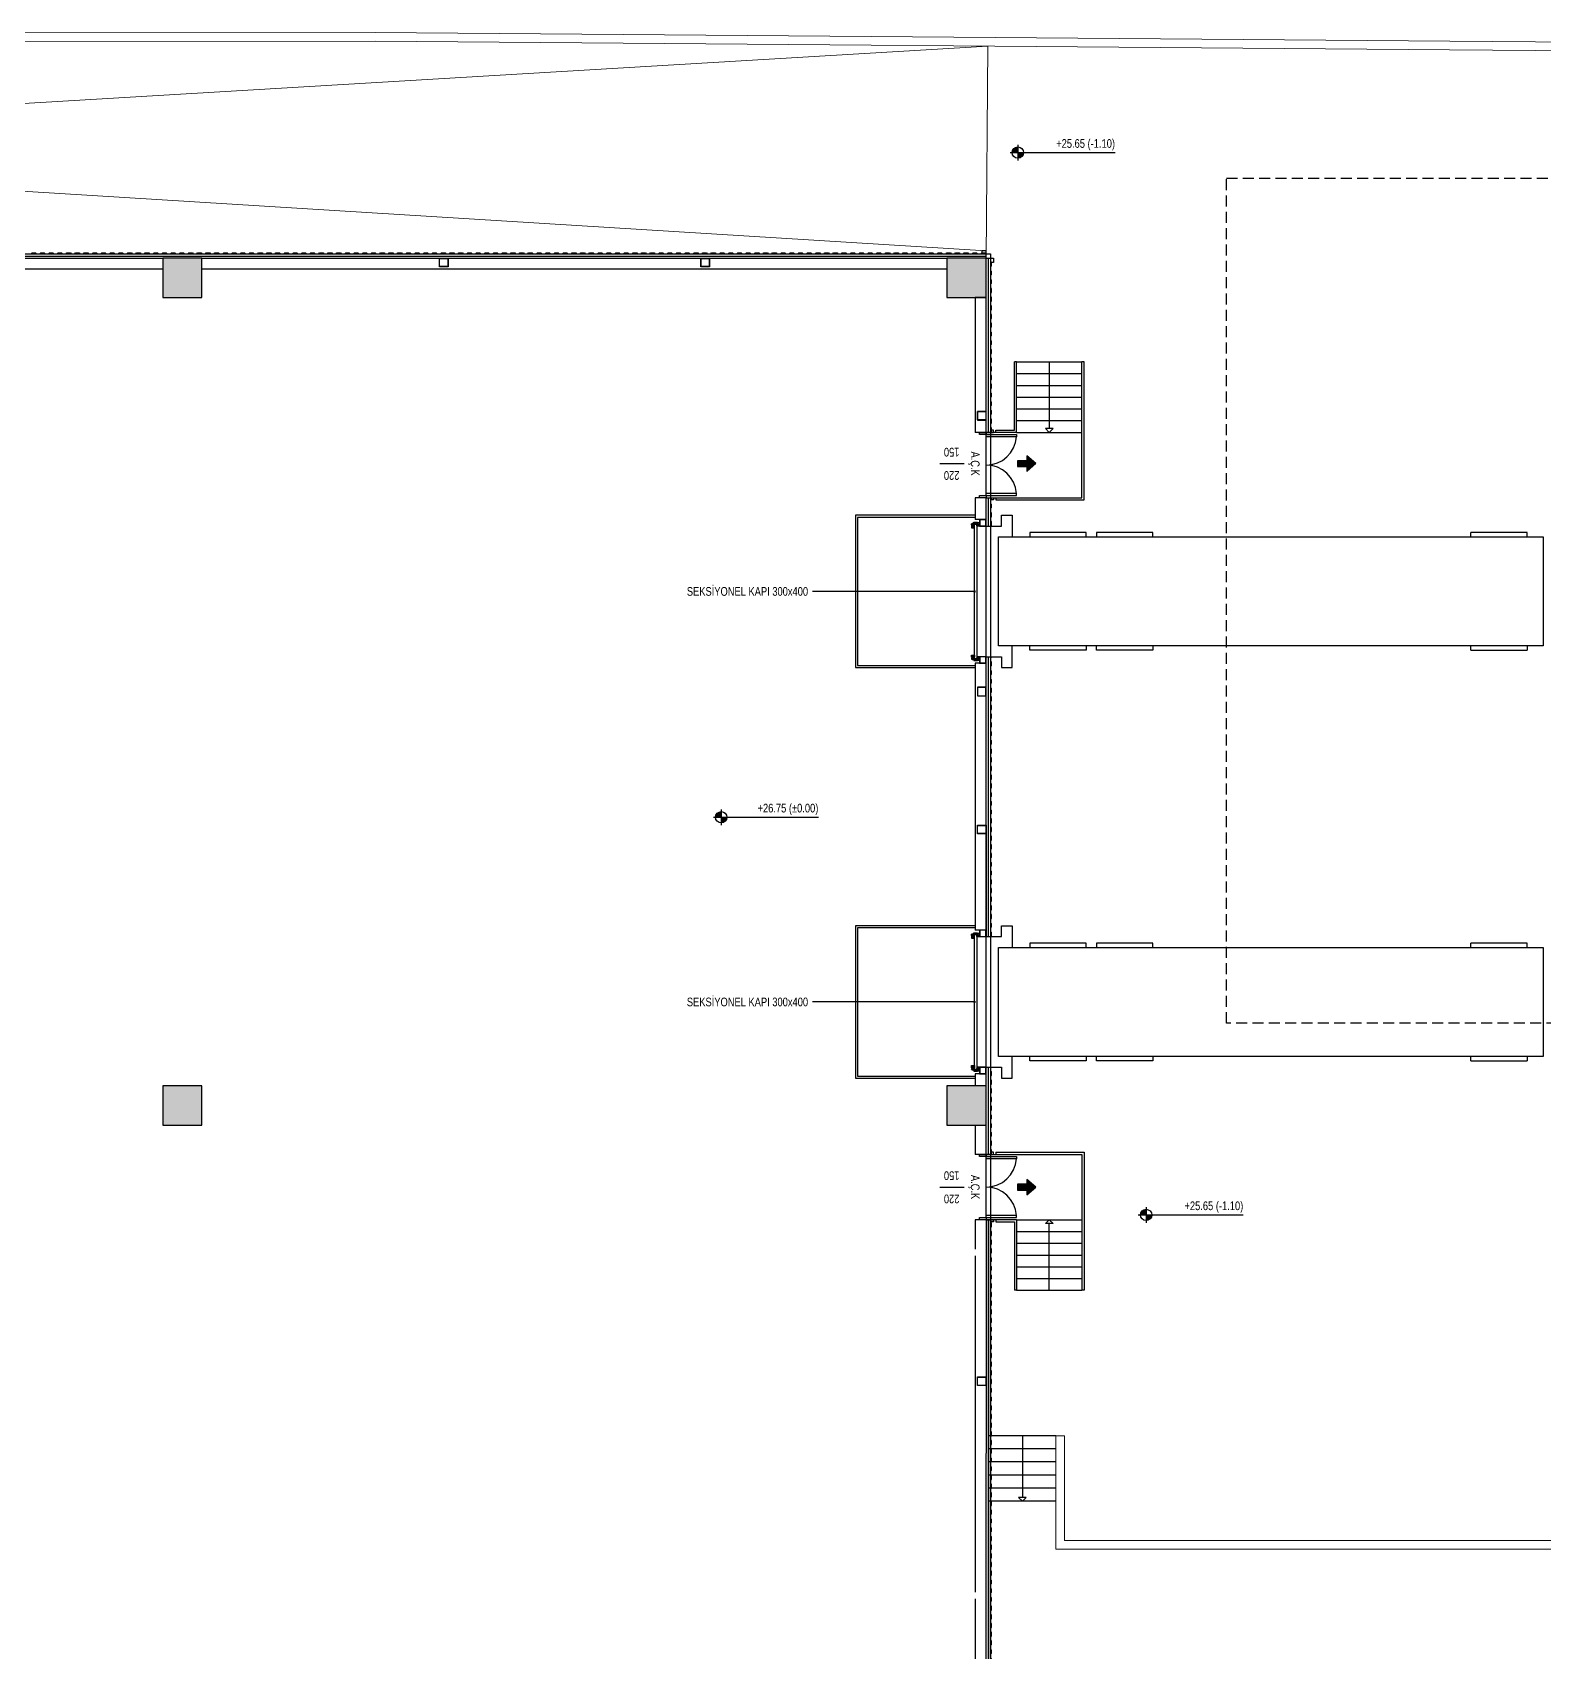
# Model space of a CAD drawing. Header units: centimetres. Extents: x 28733 to 98303, y -2883 to 8555.
# Drawn here: x 68535 to 72004, y 4110 to 7827 of the extents above; entities that cross this region are included whole.
import ezdxf
from ezdxf import colors
from ezdxf.entities.mleader import LeaderData, LeaderLine
from ezdxf.enums import TextEntityAlignment as Align
from ezdxf.math import Vec2, Vec3

# ---------------------------------------------------------------- set-up
doc = ezdxf.new("R2010")
doc.units = ezdxf.units.CM
doc.header["$LTSCALE"] = 100
doc.linetypes.add('HIDDEN2', pattern=[0.1875, 0.125, -0.0625])
for name, color, linetype in [('A-ANNO-DIMS', 187, 'Continuous'), ('A-ANNO-NOTE', 1, 'Continuous'), ('A-ANNO-TEXT', 50, 'Continuous'), ('A-AREA', 102, 'Continuous'), ('A-DOOR', 193, 'Continuous'), ('A-ELEV-01', 255, 'Continuous'), ('A-ELEV-03', 251, 'Continuous'), ('A-FLOR-STRS', 95, 'Continuous'), ('A-VHCL', 8, 'Continuous'), ('A-WALL', 134, 'Continuous'), ('A-WALL-INSL', 249, 'Continuous'), ('A-WALL-SNWPNL', 200, 'Continuous'), ('A-WALL-STEL', 202, 'Continuous'), ('L-SITE-CURB', 33, 'Continuous'), ('S-CONC', 5, 'Continuous'), ('S-HTCH', 8, 'Continuous'), ('S-STEL', 3, 'Continuous')]:
    doc.layers.add(name, color=color, linetype=linetype)
doc.styles.add('Fields_100', font='act_simplex.shx', dxfattribs={"width": 0.8, "height": 20})
doc.linetypes.add('BATTING', pattern='A,0.00254,-2.54,[134,ltypeshp.shx,S=2.54,R=0,X=-2.54,Y=0],-5.08,[134,ltypeshp.shx,S=2.54,R=180,X=2.54,Y=0],-2.54', length=10.16254)

# ---------------------------------------------------------------- blocks, each defined once
blk = doc.blocks.new('SEKSİYONEL KAPI')
at = {"layer": 'A-DOOR'}
for p, q in [((-15.7, 2.7), (-15.7, 0.2)), ((-15.1, 2.7), (-15.1, 0.2)), ((-3.6, 2.7), (-4.4, 2.7)), ((-3.6, 0.9), (-4.4, 0.9)), ((-15.7, -302.7), (-15.7, -300.2)), ((-15.1, -302.7), (-15.1, -300.2)), ((-8.7, -304.7), (-8.7, -304.7)), ((-3.6, -300.9), (-4.4, -300.9)), ((-3.6, -302.7), (-4.4, -302.7))]:
    blk.add_line(p, q, dxfattribs=at)
for points in [[(-5, 5.5), (-5.5, 5.5), (-5.5, 8.2), (-12.3, 8.2), (-12.3, 2), (-12.8, 2), (-12.8, 5.6), (-16.9, 5.6, 0.82272), (-16.9, 2.5), (-16.7, 2.5), (-16.7, 2), (-16.9, 2, -0.863572), (-16.9, 6.1), (-12.8, 6.1), (-12.8, 8.7), (-5, 8.7), (-5, 5.5)], [(-11.4, 5.3), (-11.4, 5.7, -0.414214), (-9.4, 7.7), (-9, 7.7, -0.414214), (-7, 5.7), (-7, 3.5)], [(-15.7, -1.1), (-15.7, -1.6, 1), (-15.1, -1.6), (-15.1, -1.1)], [(-5, -305.5), (-5.5, -305.5), (-5.5, -308.2), (-12.3, -308.2), (-12.3, -302), (-12.8, -302), (-12.8, -305.6), (-16.9, -305.6, -0.82272), (-16.9, -302.5), (-16.7, -302.5), (-16.7, -302), (-16.9, -302, 0.863572), (-16.9, -306.1), (-12.8, -306.1), (-12.8, -308.7), (-5, -308.7), (-5, -305.5)], [(-15.7, -298.9), (-15.7, -298.4, -1), (-15.1, -298.4), (-15.1, -298.9)], [(-11.4, -305.3), (-11.4, -305.7, 0.414214), (-9.4, -307.7), (-9, -307.7, 0.414214), (-7, -305.7), (-7, -303.5)]]:
    blk.add_lwpolyline(points, format="xyb", dxfattribs=at)
for points in [[(-15.7, 1.2), (-18.4, 1.2), (-18.4, -3.8), (-11.7, -3.8), (-11.7, 1.2), (-15.1, 1.2)], [(-16.5, 0.2), (-17.4, 0.2), (-17.4, -2.8), (-13.4, -2.8), (-13.4, 0.2), (-14.4, 0.2)], [(-11.6, -304.7), (-11.6, 4.7), (-8.7, 4.7), (-8.7, 4.7), (-6.6, 2.6), (-6.6, -302.6), (-8.7, -304.7), (-11.6, -304.7)], [(-5, 0.5), (-6.5, 0.5), (-6.5, 3.3), (-5, 3.3)], [(-4.5, 2.7), (-4.4, 2.7), (-4.4, 3), (-3.6, 3), (-3.6, 0.7), (-4.4, 0.7), (-4.4, 1), (-4.5, 1)], [(-15.7, -301.2), (-18.4, -301.2), (-18.4, -296.2), (-11.7, -296.2), (-11.7, -301.2), (-15.1, -301.2)], [(-16.5, -300.2), (-17.4, -300.2), (-17.4, -297.2), (-13.4, -297.2), (-13.4, -300.2), (-14.4, -300.2)], [(-5, -300.5), (-6.5, -300.5), (-6.5, -303.3), (-5, -303.3)], [(-4.5, -302.7), (-4.4, -302.7), (-4.4, -303), (-3.6, -303), (-3.6, -300.7), (-4.4, -300.7), (-4.4, -301), (-4.5, -301)]]:
    blk.add_lwpolyline(points, dxfattribs=at)
for points in [[(-13.9, 3.1), (-16.9, 3.1, -1), (-16.9, 5.1), (-13.9, 5.1, -1)], [(-13.9, -303.1), (-16.9, -303.1, 1), (-16.9, -305.1), (-13.9, -305.1, 1)]]:
    blk.add_lwpolyline(points, format="xyb", close=True, dxfattribs=at)
for points in [[(-16.5, -1.1), (-14.4, -1.1), (-14.4, 0.2), (-16.5, 0.2)], [(-4.5, 3.5), (-4.5, 2.7), (-5, 2.7), (-5, 4), (-2.5, 4), (-2.5, 0.5), (-0.5, 0.5), (-0.5, 7.5), (-4.5, 7.5), (-4.5, 5.5), (-5, 5.5), (-5, 8), (0, 8), (0, 0), (-5, 0), (-5, 1), (-4.5, 1), (-4.5, 0.5), (-3, 0.5), (-3, 3.5)], [(-16.5, -298.9), (-14.4, -298.9), (-14.4, -300.2), (-16.5, -300.2)], [(-4.5, -303.5), (-4.5, -302.7), (-5, -302.7), (-5, -304), (-2.5, -304), (-2.5, -300.5), (-0.5, -300.5), (-0.5, -307.5), (-4.5, -307.5), (-4.5, -305.5), (-5, -305.5), (-5, -308), (0, -308), (0, -300), (-5, -300), (-5, -301), (-4.5, -301), (-4.5, -300.5), (-3, -300.5), (-3, -303.5)]]:
    blk.add_lwpolyline(points, close=True, dxfattribs=at)
for centre in [(-9.2, 5.8), (-9.2, -305.8)]:
    blk.add_circle(centre, 0.25, dxfattribs=at)
for centre, start, end in [((-15.4, 4.3), 38.272, 141.728), ((-15.4, 3.8), 218.272, 321.728), ((-15.4, -303.8), 38.272, 141.728), ((-15.4, -304.3), 218.272, 321.728)]:
    blk.add_arc(centre, 1.19, start, end, dxfattribs=at)
blk = doc.blocks.new('KAPI 150')
at = {"layer": 'A-DOOR'}
blk.add_line((145, 15), (5, 15), dxfattribs=at)
for points in [[(5, 15), (5, 85), (10, 85), (10, 15)], [(145, 15), (145, 85), (140, 85), (140, 15)]]:
    blk.add_lwpolyline(points, dxfattribs=at)
for points in [[(5, 0), (0, 0), (0, 15), (5, 15)], [(150, 0), (145, 0), (145, 15), (150, 15)]]:
    blk.add_lwpolyline(points, close=True, dxfattribs=at)
for centre, start, end in [((5, 15), 0, 85.904), ((145, 15), 94.096, 180)]:
    blk.add_arc(centre, 70, start, end, dxfattribs=at)
blk = doc.blocks.new('AÇK_01')
at = {"color": 0}
blk.add_lwpolyline([(28, 0), (-28, 0)], dxfattribs=at)
at = {"color": 0, "style": 'Fields_100', "width": 0.8}
blk.add_attdef('A.Ç.K.01', text='', height=20, rotation=90, dxfattribs=at).set_placement((-53, 0), align=Align.MIDDLE_CENTER)
for tag, p in [('W', (1, 17.2)), ('H', (1, -36.3))]:
    blk.add_attdef(tag, text='', height=20, dxfattribs=at).set_placement(p, align=Align.CENTER)
blk = doc.blocks.new('*U33')
at = {"layer": 'A-WALL-SNWPNL'}
blk.add_lwpolyline([(50, 1), (42, 1), (40, -1), (32, -1), (30, 1), (22, 1), (20, -1), (12, -1), (10, 1), (2, 1), (0, -1), (-8, -1), (-10, 1), (-18, 1), (-20, -1), (-28, -1), (-30, 1), (-38, 1), (-40, -1), (-48, -1), (-50, 1)], dxfattribs=at)
blk = doc.blocks.new('*U34')
at = {"layer": 'A-WALL-STEL', "color": 0, "linetype": 'ByBlock', "lineweight": -2, "transparency": 16777216}
for p in [(0, 0), (100, 0), (200, 0), (300, 0), (400, 0), (500, 0), (600, 0), (700, 0), (800, 0), (900, 0), (1000, 0), (1100, 0), (1200, 0), (1300, 0), (1400, 0), (1500, 0), (1600, 0)]:
    blk.add_blockref('*U33', p, dxfattribs=at)
blk = doc.blocks.new('*U35')
at = {"layer": 'A-WALL-SNWPNL'}
blk.add_lwpolyline([(50, 1), (42, 1), (40, -1), (32, -1), (30, 1), (22, 1), (20, -1), (12, -1), (10, 1), (2, 1), (0, -1), (-8, -1), (-10, 1), (-18, 1), (-20, -1), (-28, -1), (-30, 1), (-38, 1), (-40, -1), (-48, -1), (-50, 1)], dxfattribs=at)
blk = doc.blocks.new('*U36')
at = {"layer": 'A-WALL-STEL', "color": 0, "linetype": 'ByBlock', "lineweight": -2, "transparency": 16777216}
for p in [(0, 0), (100, 0)]:
    blk.add_blockref('*U35', p, dxfattribs=at)
blk = doc.blocks.new('*U37')
at = {"layer": 'A-WALL-SNWPNL'}
blk.add_lwpolyline([(50, 1), (42, 1), (40, -1), (32, -1), (30, 1), (22, 1), (20, -1), (12, -1), (10, 1), (2, 1), (0, -1), (-8, -1), (-10, 1), (-18, 1), (-20, -1), (-28, -1), (-30, 1), (-38, 1), (-40, -1), (-48, -1), (-50, 1)], dxfattribs=at)
blk = doc.blocks.new('*U38')
at = {"layer": 'A-WALL-STEL', "color": 0, "linetype": 'ByBlock', "lineweight": -2, "transparency": 16777216}
for p in [(0, 0), (100, 0), (200, 0), (300, 0), (400, 0), (500, 0)]:
    blk.add_blockref('*U37', p, dxfattribs=at)
blk = doc.blocks.new('*U39')
at = {"layer": 'A-WALL-SNWPNL'}
blk.add_lwpolyline([(50, 1), (42, 1), (40, -1), (32, -1), (30, 1), (22, 1), (20, -1), (12, -1), (10, 1), (2, 1), (0, -1), (-8, -1), (-10, 1), (-18, 1), (-20, -1), (-28, -1), (-30, 1), (-38, 1), (-40, -1), (-48, -1), (-50, 1)], dxfattribs=at)
blk = doc.blocks.new('*U40')
at = {"layer": 'A-WALL-STEL', "color": 0, "linetype": 'ByBlock', "lineweight": -2, "transparency": 16777216}
for p in [(0, 0), (100, 0), (200, 0), (300, 0)]:
    blk.add_blockref('*U39', p, dxfattribs=at)
blk = doc.blocks.new('_Dot')
at = {"color": 0, "linetype": 'ByBlock', "lineweight": -2}
blk.add_line((-0.5, 0), (-1, 0), dxfattribs=at)
at = {"color": 0, "linetype": 'ByBlock', "const_width": 0.5}
blk.add_lwpolyline([(-0.25, 0, 1), (0.25, 0, 1)], format="xyb", close=True, dxfattribs=at)

msp = doc.modelspace()

# ---------------------------------------------------------------- hatches: boundary and pattern name
at = {"layer": 'A-ANNO-DIMS'}
h = msp.add_hatch(color=256, dxfattribs=at)
h.paths.add_polyline_path([(70797.42, 7563.9, 0.4142136), (70784.42, 7550.9), (70797.42, 7550.9)])
h.paths.add_polyline_path([(70810.42, 7550.9), (70797.42, 7550.9), (70797.42, 7537.9, 0.4142136)])
h = msp.add_hatch(color=256, dxfattribs=at)
h.paths.add_polyline_path([(70116.48, 6038.15, 0.4142136), (70103.48, 6025.15), (70116.48, 6025.15)])
h.paths.add_polyline_path([(70129.48, 6025.15), (70116.48, 6025.15), (70116.48, 6012.15, 0.4142136)])
h = msp.add_hatch(color=256, dxfattribs=at)
h.paths.add_polyline_path([(71091.85, 5125.18, 0.4142136), (71078.85, 5112.18), (71091.85, 5112.18)])
h.paths.add_polyline_path([(71104.85, 5112.18), (71091.85, 5112.18), (71091.85, 5099.18, 0.4142136)])
at = {"layer": 'A-ANNO-TEXT'}
h = msp.add_hatch(color=256, dxfattribs=at)
h.dxf.hatch_style = 1
h.paths.add_polyline_path([(70839.04, 6836.93), (70817.89, 6854.63), (70817.89, 6843.66), (70796.73, 6843.66), (70796.73, 6830.19), (70817.89, 6830.19), (70817.89, 6819.22)])
h = msp.add_hatch(color=256, dxfattribs=at)
h.dxf.hatch_style = 1
h.paths.add_polyline_path([(70839.04, 5176.09), (70817.89, 5193.8), (70817.89, 5182.83), (70796.73, 5182.83), (70796.73, 5169.36), (70817.89, 5169.36), (70817.89, 5158.39)])
at = {"layer": 'S-HTCH'}
h = msp.add_hatch(dxfattribs=at)
h.set_pattern_fill('ANSI33', color=256)
h.set_pattern_definition([(45, (47244.2896, 5721.5606), (-4.490128, 4.490128), []), (45, (47248.78, 5721.5606), (-4.490128, 4.490128), [3.175, -1.5875])])
h.paths.add_polyline_path([(63434.48, 1518.59), (63524.48, 1518.59), (63524.48, 1608.59), (63434.48, 1608.59)])
h.paths.add_polyline_path([(63434.48, 7218.59), (63524.48, 7218.59), (63524.48, 7308.59), (63434.48, 7308.59)])
h.paths.add_polyline_path([(61634.48, 1518.59), (61724.48, 1518.59), (61724.48, 1608.59), (61634.48, 1608.59)])
h.paths.add_polyline_path([(58034.48, 1518.59), (58124.48, 1518.59), (58124.48, 1608.59), (58034.48, 1608.59)])
h.paths.add_polyline_path([(61634.48, 7218.59), (61724.48, 7218.59), (61724.48, 7308.59), (61634.48, 7308.59)])
h.paths.add_polyline_path([(58034.48, 7218.59), (58124.48, 7218.59), (58124.48, 7308.59), (58034.48, 7308.59)])
h.paths.add_polyline_path([(63434.48, 3418.59), (63524.48, 3418.59), (63524.48, 3508.59), (63434.48, 3508.59)])
h.paths.add_polyline_path([(63434.48, 5318.59), (63524.48, 5318.59), (63524.48, 5408.59), (63434.48, 5408.59)])
h.paths.add_polyline_path([(61634.48, 3418.59), (61724.48, 3418.59), (61724.48, 3508.59), (61634.48, 3508.59)])
h.paths.add_polyline_path([(58034.48, 3418.59), (58124.48, 3418.59), (58124.48, 3508.59), (58034.48, 3508.59)])
h.paths.add_polyline_path([(61634.48, 5318.59), (61724.48, 5318.59), (61724.48, 5408.59), (61634.48, 5408.59)])
h.paths.add_polyline_path([(58034.48, 5318.59), (58124.48, 5318.59), (58124.48, 5408.59), (58034.48, 5408.59)])
h.paths.add_polyline_path([(68834.48, 3418.59), (68924.48, 3418.59), (68924.48, 3508.59), (68834.48, 3508.59)])
h.paths.add_polyline_path([(68834.48, 5318.59), (68924.48, 5318.59), (68924.48, 5408.59), (68834.48, 5408.59)])
h.paths.add_polyline_path([(67034.48, 3418.59), (67124.48, 3418.59), (67124.48, 3508.59), (67034.48, 3508.59)])
h.paths.add_polyline_path([(67034.48, 5318.59), (67124.48, 5318.59), (67124.48, 5408.59), (67034.48, 5408.59)])
h.paths.add_polyline_path([(65234.48, 3418.59), (65324.48, 3418.59), (65324.48, 3508.59), (65234.48, 3508.59)])
h.paths.add_polyline_path([(65234.48, 5318.59), (65324.48, 5318.59), (65324.48, 5408.59), (65234.48, 5408.59)])
h.paths.add_polyline_path([(61534.48, 3418.59), (61624.48, 3418.59), (61624.48, 3508.59), (61534.48, 3508.59)])
h.paths.add_polyline_path([(61534.48, 5318.59), (61624.48, 5318.59), (61624.48, 5408.59), (61534.48, 5408.59)])
h.paths.add_polyline_path([(59834.48, 3418.59), (59924.48, 3418.59), (59924.48, 3508.59), (59834.48, 3508.59)])
h.paths.add_polyline_path([(59834.48, 5318.59), (59924.48, 5318.59), (59924.48, 5408.59), (59834.48, 5408.59)])
h.paths.add_polyline_path([(56234.48, 3418.59), (56324.48, 3418.59), (56324.48, 3508.59), (56234.48, 3508.59)])
h.paths.add_polyline_path([(56234.48, 5318.59), (56324.48, 5318.59), (56324.48, 5408.59), (56234.48, 5408.59)])
h.paths.add_polyline_path([(54434.48, 3418.59), (54524.48, 3418.59), (54524.48, 3508.59), (54434.48, 3508.59)])
h.paths.add_polyline_path([(54434.48, 5318.59), (54524.48, 5318.59), (54524.48, 5408.59), (54434.48, 5408.59)])
h.paths.add_polyline_path([(52634.48, 3418.59), (52724.48, 3418.59), (52724.48, 3508.59), (52634.48, 3508.59)])
h.paths.add_polyline_path([(52634.48, 5318.59), (52724.48, 5318.59), (52724.48, 5408.59), (52634.48, 5408.59)])
h.paths.add_polyline_path([(70634.48, 5318.59), (70724.48, 5318.59), (70724.48, 5408.59), (70634.48, 5408.59)])
h.paths.add_polyline_path([(70634.48, 3418.59), (70724.48, 3418.59), (70724.48, 3508.59), (70634.48, 3508.59)])
h.paths.add_polyline_path([(70634.48, 1518.59), (70724.48, 1518.59), (70724.48, 1608.59), (70634.48, 1608.59)])
h.paths.add_polyline_path([(68834.48, 1518.59), (68924.48, 1518.59), (68924.48, 1608.59), (68834.48, 1608.59)])
h.paths.add_polyline_path([(67034.48, 1518.59), (67124.48, 1518.59), (67124.48, 1608.59), (67034.48, 1608.59)])
h.paths.add_polyline_path([(65234.48, 1518.59), (65324.48, 1518.59), (65324.48, 1608.59), (65234.48, 1608.59)])
h.paths.add_polyline_path([(61534.48, 1518.59), (61624.48, 1518.59), (61624.48, 1608.59), (61534.48, 1608.59)])
h.paths.add_polyline_path([(59834.48, 1518.59), (59924.48, 1518.59), (59924.48, 1608.59), (59834.48, 1608.59)])
h.paths.add_polyline_path([(56234.48, 1518.59), (56324.48, 1518.59), (56324.48, 1608.59), (56234.48, 1608.59)])
h.paths.add_polyline_path([(54434.48, 1518.59), (54524.48, 1518.59), (54524.48, 1608.59), (54434.48, 1608.59)])
h.paths.add_polyline_path([(52634.48, 1518.59), (52724.48, 1518.59), (52724.48, 1608.59), (52634.48, 1608.59)])
h.paths.add_polyline_path([(70634.48, 7218.59), (70724.48, 7218.59), (70724.48, 7308.59), (70634.48, 7308.59)])
h.paths.add_polyline_path([(68834.48, 7218.59), (68924.48, 7218.59), (68924.48, 7308.59), (68834.48, 7308.59)])
h.paths.add_polyline_path([(67034.48, 7218.59), (67124.48, 7218.59), (67124.48, 7308.59), (67034.48, 7308.59)])
h.paths.add_polyline_path([(65234.48, 7218.59), (65324.48, 7218.59), (65324.48, 7308.59), (65234.48, 7308.59)])
h.paths.add_polyline_path([(61534.48, 7218.59), (61624.48, 7218.59), (61624.48, 7308.59), (61534.48, 7308.59)])
h.paths.add_polyline_path([(59834.48, 7218.59), (59924.48, 7218.59), (59924.48, 7308.59), (59834.48, 7308.59)])
h.paths.add_polyline_path([(56234.48, 7218.59), (56324.48, 7218.59), (56324.48, 7308.59), (56234.48, 7308.59)])
h.paths.add_polyline_path([(54434.48, 7218.59), (54524.48, 7218.59), (54524.48, 7308.59), (54434.48, 7308.59)])
h.paths.add_polyline_path([(52634.48, 7218.59), (52724.48, 7218.59), (52724.48, 7308.59), (52634.48, 7308.59)])

# ---------------------------------------------------------------- linework, layer by layer
at = {"layer": 'A-ANNO-DIMS'}
for p, q in [((70779.42, 7550.9), (71020.42, 7550.9)), ((70797.42, 7568.9), (70797.42, 7532.9)), ((70098.48, 6025.15), (70339.48, 6025.15)), ((70116.48, 6043.15), (70116.48, 6007.15)), ((71091.85, 5130.18), (71091.85, 5094.18)), ((71073.85, 5112.18), (71314.85, 5112.18))]:
    msp.add_line(p, q, dxfattribs=at)
for centre in [(70797.42, 7550.9), (70116.48, 6025.15), (71091.85, 5112.18)]:
    msp.add_circle(centre, 13, dxfattribs=at)
at = {"layer": 'A-ANNO-NOTE', "color": 251, "true_color": 0x636466}
for p, q in [((70884.48, 4605.11), (70731.39, 4605.11)), ((70884.48, 4575.11), (70731.39, 4575.11)), ((70884.48, 4545.11), (70731.39, 4545.11)), ((70884.48, 4515.11), (70731.39, 4515.11)), ((70884.48, 4485.11), (70731.39, 4485.11)), ((70884.48, 4455.11), (70731.39, 4455.11))]:
    msp.add_line(p, q, dxfattribs=at)
at = {"layer": 'A-ANNO-TEXT'}
for points in [[(70839.04, 6836.93), (70817.89, 6854.63), (70817.89, 6843.66), (70796.73, 6843.66), (70796.73, 6830.19), (70817.89, 6830.19), (70817.89, 6819.22)], [(70839.04, 5176.09), (70817.89, 5193.8), (70817.89, 5182.83), (70796.73, 5182.83), (70796.73, 5169.36), (70817.89, 5169.36), (70817.89, 5158.39)]]:
    msp.add_lwpolyline(points, close=True, dxfattribs=at)
at = {"layer": 'A-AREA'}
msp.add_lwpolyline([(62586.98, 7318.59), (70734.48, 7318.59), (70734.48, 3418.59), (52611.98, 3418.59), (52611.98, 7318.59), (59834.48, 7318.59), (59834.48, 7053.59), (62586.98, 7053.59)], close=True, dxfattribs=at)
at = {"layer": 'A-DOOR', "elevation": 0}
for points in [[(70734.48, 6693.59), (70759.48, 6693.59), (70759.48, 6718.59), (70784.48, 6718.59), (70784.48, 6668.59)], [(70734.48, 6393.59), (70759.48, 6393.59), (70759.48, 6368.59), (70784.48, 6368.59), (70784.48, 6418.59)]]:
    msp.add_lwpolyline(points, dxfattribs=at)
at = {"layer": 'A-DOOR'}
for points in [[(70734.48, 5751.09), (70759.48, 5751.09), (70759.48, 5776.09), (70784.48, 5776.09), (70784.48, 5726.09)], [(70734.48, 5451.09), (70759.48, 5451.09), (70759.48, 5426.09), (70784.48, 5426.09), (70784.48, 5476.09)]]:
    msp.add_lwpolyline(points, dxfattribs=at)
at = {"layer": 'A-ELEV-01'}
for p, q in [((68834.48, 7283.59), (67124.48, 7283.59)), ((70634.48, 7283.59), (68924.48, 7283.59)), ((70724.48, 7218.59), (70699.48, 7218.59)), ((70699.48, 7218.59), (70699.48, 6908.59)), ((70724.48, 6908.59), (70699.48, 6908.59)), ((70724.48, 6708.59), (70699.48, 6708.59)), ((70699.48, 6378.59), (70699.48, 6156.09)), ((70724.48, 6378.59), (70699.48, 6378.59)), ((70699.48, 6156.09), (70699.48, 5766.09)), ((70724.48, 5766.09), (70699.48, 5766.09)), ((70699.48, 5436.09), (70699.48, 5408.59)), ((70724.48, 5436.09), (70699.48, 5436.09)), ((70699.48, 5318.59), (70699.48, 5251.09)), ((70724.48, 5251.09), (70699.48, 5251.09)), ((70724.48, 5101.09), (70699.48, 5101.09)), ((70699.48, 4231.09), (70699.48, 3508.59))]:
    msp.add_line(p, q, dxfattribs=at)
for points in [[(70724.48, 6758.59), (70699.48, 6758.59), (70699.48, 6708.59)], [(70724.48, 5751.09), (70724.48, 5986.09)], [(70699.48, 5101.09), (70699.48, 5033.59)], [(70699.48, 5018.59), (70699.48, 4246.09)]]:
    msp.add_lwpolyline(points, dxfattribs=at)
at = {"layer": 'A-ELEV-03'}
msp.add_line((70734.48, 3343.59), (70734.48, 5101.09), dxfattribs=at)
for points in [[(66854.48, 7318.59), (70724.48, 7318.59)], [(70734.48, 7308.59), (70734.48, 6908.59)], [(70734.48, 6393.59), (70734.48, 5751.09)], [(70699.48, 5776.09), (70424.48, 5776.09), (70424.48, 5426.09), (70699.48, 5426.09)], [(70699.48, 5771.09), (70429.48, 5771.09), (70429.48, 5431.09), (70699.48, 5431.09)], [(70724.48, 5436.09), (70724.48, 5766.09)], [(70734.48, 5451.09), (70734.48, 5251.09)], [(70807.93, 4605.11), (70807.93, 4463.81)]]:
    msp.add_lwpolyline(points, dxfattribs=at)
at = {"layer": 'A-ELEV-03', "elevation": 0}
for points in [[(70699.48, 6718.59), (70424.48, 6718.59), (70424.48, 6368.59), (70699.48, 6368.59)], [(70699.48, 6713.59), (70429.48, 6713.59), (70429.48, 6373.59), (70699.48, 6373.59)], [(70724.48, 6378.59), (70724.48, 6708.59)]]:
    msp.add_lwpolyline(points, dxfattribs=at)
at = {"layer": 'A-ELEV-03'}
msp.add_lwpolyline([(70807.93, 4455.11), (70816.63, 4463.81), (70807.93, 4463.81), (70799.24, 4463.81)], close=True, dxfattribs=at)
at = {"layer": 'A-FLOR-STRS'}
for p, q in [((70794.48, 7070.59), (70789.48, 7070.59)), ((70869.48, 7070.59), (70869.48, 6917.29)), ((70949.48, 7070.59), (70944.48, 7070.59)), ((70794.48, 6908.59), (70734.48, 6908.59)), ((70746.48, 6908.59), (70746.48, 6913.59)), ((70746.48, 5256.09), (70746.48, 5251.09)), ((70794.48, 5101.09), (70734.48, 5101.09)), ((70869.48, 4939.09), (70869.48, 5092.4)), ((70794.48, 4939.09), (70789.48, 4939.09)), ((70949.48, 4939.09), (70944.48, 4939.09))]:
    msp.add_line(p, q, dxfattribs=at)
for points in [[(70734.48, 6758.59), (70944.48, 6758.59), (70944.48, 7070.59)], [(70746.48, 6913.59), (70789.48, 6913.59), (70789.48, 7070.59)], [(70746.48, 6753.59), (70949.48, 6753.59), (70949.48, 7070.59)], [(70794.48, 6908.59), (70794.48, 7070.59)], [(70794.48, 7070.59), (70944.48, 7070.59)], [(70794.48, 7043.59), (70944.48, 7043.59)], [(70794.48, 7016.59), (70944.48, 7016.59)], [(70794.48, 6989.59), (70944.48, 6989.59)], [(70794.48, 6962.59), (70944.48, 6962.59)], [(70794.48, 6935.59), (70944.48, 6935.59)], [(70794.48, 6908.59), (70944.48, 6908.59)], [(70746.48, 6758.59), (70746.48, 6753.59)], [(70734.48, 5251.09), (70944.48, 5251.09), (70944.48, 4939.09)], [(70746.48, 5256.09), (70949.48, 5256.09), (70949.48, 4939.09)], [(70746.48, 5101.09), (70746.48, 5096.09), (70789.48, 5096.09), (70789.48, 4939.09)], [(70794.48, 5101.09), (70794.48, 4939.09)], [(70794.48, 5101.09), (70944.48, 5101.09)], [(70794.48, 5074.09), (70944.48, 5074.09)], [(70794.48, 5047.09), (70944.48, 5047.09)], [(70794.48, 5020.09), (70944.48, 5020.09)], [(70794.48, 4993.09), (70944.48, 4993.09)], [(70794.48, 4966.09), (70944.48, 4966.09)], [(70794.48, 4939.09), (70944.48, 4939.09)]]:
    msp.add_lwpolyline(points, dxfattribs=at)
for points in [[(70869.48, 6908.59), (70878.17, 6917.29), (70869.48, 6917.29), (70860.78, 6917.29)], [(70869.48, 5101.09), (70878.17, 5092.4), (70869.48, 5092.4), (70860.78, 5092.4)]]:
    msp.add_lwpolyline(points, close=True, dxfattribs=at)
at = {"layer": 'A-VHCL'}
for p, q in [((70824.73, 6678.59), (70824.73, 6668.59)), ((70954.26, 6678.59), (70824.73, 6678.59)), ((70954.26, 6668.59), (70954.26, 6678.59)), ((71107.4, 6678.59), (70977.87, 6678.59)), ((70977.87, 6678.59), (70977.87, 6668.59)), ((71107.4, 6668.59), (71107.4, 6678.59)), ((71966.35, 6678.59), (71836.83, 6678.59)), ((71966.35, 6668.59), (71966.35, 6678.59)), ((70824.73, 6408.59), (70824.73, 6418.59)), ((70954.26, 6408.59), (70824.73, 6408.59)), ((70954.26, 6418.59), (70954.26, 6408.59)), ((70977.87, 6408.59), (70977.87, 6418.59)), ((71107.4, 6408.59), (70977.87, 6408.59)), ((71107.4, 6418.59), (71107.4, 6408.59)), ((70824.73, 5736.09), (70824.73, 5726.09)), ((70954.26, 5736.09), (70824.73, 5736.09)), ((70954.26, 5726.09), (70954.26, 5736.09)), ((71107.4, 5736.09), (70977.87, 5736.09)), ((70977.87, 5736.09), (70977.87, 5726.09)), ((71107.4, 5726.09), (71107.4, 5736.09)), ((71966.35, 5736.09), (71836.83, 5736.09)), ((71966.35, 5726.09), (71966.35, 5736.09)), ((70824.73, 5466.09), (70824.73, 5476.09)), ((70954.26, 5466.09), (70824.73, 5466.09)), ((70954.26, 5476.09), (70954.26, 5466.09)), ((70977.87, 5466.09), (70977.87, 5476.09)), ((71107.4, 5466.09), (70977.87, 5466.09)), ((71107.4, 5476.09), (71107.4, 5466.09))]:
    msp.add_line(p, q, dxfattribs=at)
for points in [[(72002.91, 6418.59), (70752.91, 6418.59), (70752.91, 6668.59), (72002.91, 6668.59)], [(72002.91, 5476.09), (70752.91, 5476.09), (70752.91, 5726.09), (72002.91, 5726.09)]]:
    msp.add_lwpolyline(points, close=True, dxfattribs=at)
at = {"layer": 'A-VHCL', "elevation": 0}
for points in [[(71836.83, 6668.59), (71836.83, 6678.59)], [(71836.83, 6408.59), (71836.83, 6418.59)], [(71836.83, 6408.59), (71966.35, 6408.59)], [(71966.35, 6418.59), (71966.35, 6408.59)]]:
    msp.add_lwpolyline(points, dxfattribs=at)
at = {"layer": 'A-VHCL'}
for points in [[(71836.83, 5726.09), (71836.83, 5736.09)], [(71836.83, 5466.09), (71836.83, 5476.09)], [(71836.83, 5466.09), (71966.35, 5466.09)], [(71966.35, 5476.09), (71966.35, 5466.09)]]:
    msp.add_lwpolyline(points, dxfattribs=at)
at = {"layer": 'A-WALL-INSL', "linetype": 'BATTING', "ltscale": 0.005}
for points in [[(66854.48, 7313.59), (70724.48, 7313.59)], [(70729.48, 7308.59), (70729.48, 6908.59)], [(70729.48, 6758.59), (70729.48, 6693.59)], [(70729.48, 6393.59), (70729.48, 5751.09)], [(70729.48, 5451.09), (70729.48, 5251.09)]]:
    msp.add_lwpolyline(points, dxfattribs=at)
at = {"layer": 'A-WALL-INSL', "linetype": 'BATTING', "ltscale": 0.005, "elevation": 0}
msp.add_lwpolyline([(70729.48, 5101.09), (70729.48, 3343.59)], dxfattribs=at)
at = {"layer": 'A-WALL-SNWPNL'}
for p, q in [((67124.48, 7308.59), (68834.48, 7308.59)), ((68924.48, 7308.59), (70634.48, 7308.59)), ((70724.48, 6908.59), (70724.48, 7218.59)), ((70734.48, 6908.59), (70724.48, 6908.59)), ((70724.48, 6758.59), (70734.48, 6758.59)), ((70724.48, 6693.59), (70734.48, 6693.59)), ((70724.48, 6393.59), (70734.48, 6393.59)), ((70724.48, 5751.09), (70724.48, 6378.59)), ((70724.48, 5751.09), (70734.48, 5751.09)), ((70724.48, 5408.59), (70724.48, 5451.09)), ((70724.48, 5451.09), (70734.48, 5451.09)), ((70724.48, 5251.09), (70724.48, 5318.59))]:
    msp.add_line(p, q, dxfattribs=at)
for points in [[(70724.48, 7308.59), (70724.48, 7325.59), (70714.48, 7325.59), (70714.48, 7321.09)], [(68524.48, 7318.59), (68532.48, 7318.59), (68534.48, 7320.59), (68542.48, 7320.59), (68544.48, 7318.59), (68552.48, 7318.59), (68554.48, 7320.59), (68562.48, 7320.59), (68564.48, 7318.59), (68572.48, 7318.59), (68574.48, 7320.59), (68582.48, 7320.59), (68584.48, 7318.59), (68592.48, 7318.59), (68594.48, 7320.59), (68602.48, 7320.59), (68604.48, 7318.59), (68612.48, 7318.59), (68614.48, 7320.59), (68622.48, 7320.59), (68624.48, 7318.59)], [(68624.48, 7318.59), (68632.48, 7318.59), (68634.48, 7320.59), (68642.48, 7320.59), (68644.48, 7318.59), (68652.48, 7318.59), (68654.48, 7320.59), (68662.48, 7320.59), (68664.48, 7318.59), (68672.48, 7318.59), (68674.48, 7320.59), (68682.48, 7320.59), (68684.48, 7318.59), (68692.48, 7318.59), (68694.48, 7320.59), (68702.48, 7320.59), (68704.48, 7318.59), (68712.48, 7318.59), (68714.48, 7320.59), (68722.48, 7320.59), (68724.48, 7318.59)], [(68724.48, 7318.59), (68732.48, 7318.59), (68734.48, 7320.59), (68742.48, 7320.59), (68744.48, 7318.59), (68752.48, 7318.59), (68754.48, 7320.59), (68762.48, 7320.59), (68764.48, 7318.59), (68772.48, 7318.59), (68774.48, 7320.59), (68782.48, 7320.59), (68784.48, 7318.59), (68792.48, 7318.59), (68794.48, 7320.59), (68802.48, 7320.59), (68804.48, 7318.59), (68812.48, 7318.59), (68814.48, 7320.59), (68822.48, 7320.59), (68824.48, 7318.59)], [(68824.48, 7318.59), (68832.48, 7318.59), (68834.48, 7320.59), (68842.48, 7320.59), (68844.48, 7318.59), (68852.48, 7318.59), (68854.48, 7320.59), (68862.48, 7320.59), (68864.48, 7318.59), (68872.48, 7318.59), (68874.48, 7320.59), (68882.48, 7320.59), (68884.48, 7318.59), (68892.48, 7318.59), (68894.48, 7320.59), (68902.48, 7320.59), (68904.48, 7318.59), (68912.48, 7318.59), (68914.48, 7320.59), (68922.48, 7320.59), (68924.48, 7318.59)], [(68924.48, 7318.59), (68932.48, 7318.59), (68934.48, 7320.59), (68942.48, 7320.59), (68944.48, 7318.59), (68952.48, 7318.59), (68954.48, 7320.59), (68962.48, 7320.59), (68964.48, 7318.59), (68972.48, 7318.59), (68974.48, 7320.59), (68982.48, 7320.59), (68984.48, 7318.59), (68992.48, 7318.59), (68994.48, 7320.59), (69002.48, 7320.59), (69004.48, 7318.59), (69012.48, 7318.59), (69014.48, 7320.59), (69022.48, 7320.59), (69024.48, 7318.59)], [(69024.48, 7318.59), (69032.48, 7318.59), (69034.48, 7320.59), (69042.48, 7320.59), (69044.48, 7318.59), (69052.48, 7318.59), (69054.48, 7320.59), (69062.48, 7320.59), (69064.48, 7318.59), (69072.48, 7318.59), (69074.48, 7320.59), (69082.48, 7320.59), (69084.48, 7318.59), (69092.48, 7318.59), (69094.48, 7320.59), (69102.48, 7320.59), (69104.48, 7318.59), (69112.48, 7318.59), (69114.48, 7320.59), (69122.48, 7320.59), (69124.48, 7318.59)], [(69124.48, 7318.59), (69132.48, 7318.59), (69134.48, 7320.59), (69142.48, 7320.59), (69144.48, 7318.59), (69152.48, 7318.59), (69154.48, 7320.59), (69162.48, 7320.59), (69164.48, 7318.59), (69172.48, 7318.59), (69174.48, 7320.59), (69182.48, 7320.59), (69184.48, 7318.59), (69192.48, 7318.59), (69194.48, 7320.59), (69202.48, 7320.59), (69204.48, 7318.59), (69212.48, 7318.59), (69214.48, 7320.59), (69222.48, 7320.59), (69224.48, 7318.59)], [(69224.48, 7318.59), (69232.48, 7318.59), (69234.48, 7320.59), (69242.48, 7320.59), (69244.48, 7318.59), (69252.48, 7318.59), (69254.48, 7320.59), (69262.48, 7320.59), (69264.48, 7318.59), (69272.48, 7318.59), (69274.48, 7320.59), (69282.48, 7320.59), (69284.48, 7318.59), (69292.48, 7318.59), (69294.48, 7320.59), (69302.48, 7320.59), (69304.48, 7318.59), (69312.48, 7318.59), (69314.48, 7320.59), (69322.48, 7320.59), (69324.48, 7318.59)], [(69324.48, 7318.59), (69332.48, 7318.59), (69334.48, 7320.59), (69342.48, 7320.59), (69344.48, 7318.59), (69352.48, 7318.59), (69354.48, 7320.59), (69362.48, 7320.59), (69364.48, 7318.59), (69372.48, 7318.59), (69374.48, 7320.59), (69382.48, 7320.59), (69384.48, 7318.59), (69392.48, 7318.59), (69394.48, 7320.59), (69402.48, 7320.59), (69404.48, 7318.59), (69412.48, 7318.59), (69414.48, 7320.59), (69422.48, 7320.59), (69424.48, 7318.59)], [(69424.48, 7318.59), (69432.48, 7318.59), (69434.48, 7320.59), (69442.48, 7320.59), (69444.48, 7318.59), (69452.48, 7318.59), (69454.48, 7320.59), (69462.48, 7320.59), (69464.48, 7318.59), (69472.48, 7318.59), (69474.48, 7320.59), (69482.48, 7320.59), (69484.48, 7318.59), (69492.48, 7318.59), (69494.48, 7320.59), (69502.48, 7320.59), (69504.48, 7318.59), (69512.48, 7318.59), (69514.48, 7320.59), (69522.48, 7320.59), (69524.48, 7318.59)], [(69524.48, 7318.59), (69532.48, 7318.59), (69534.48, 7320.59), (69542.48, 7320.59), (69544.48, 7318.59), (69552.48, 7318.59), (69554.48, 7320.59), (69562.48, 7320.59), (69564.48, 7318.59), (69572.48, 7318.59), (69574.48, 7320.59), (69582.48, 7320.59), (69584.48, 7318.59), (69592.48, 7318.59), (69594.48, 7320.59), (69602.48, 7320.59), (69604.48, 7318.59), (69612.48, 7318.59), (69614.48, 7320.59), (69622.48, 7320.59), (69624.48, 7318.59)], [(69624.48, 7318.59), (69632.48, 7318.59), (69634.48, 7320.59), (69642.48, 7320.59), (69644.48, 7318.59), (69652.48, 7318.59), (69654.48, 7320.59), (69662.48, 7320.59), (69664.48, 7318.59), (69672.48, 7318.59), (69674.48, 7320.59), (69682.48, 7320.59), (69684.48, 7318.59), (69692.48, 7318.59), (69694.48, 7320.59), (69702.48, 7320.59), (69704.48, 7318.59), (69712.48, 7318.59), (69714.48, 7320.59), (69722.48, 7320.59), (69724.48, 7318.59)], [(69724.48, 7318.59), (69732.48, 7318.59), (69734.48, 7320.59), (69742.48, 7320.59), (69744.48, 7318.59), (69752.48, 7318.59), (69754.48, 7320.59), (69762.48, 7320.59), (69764.48, 7318.59), (69772.48, 7318.59), (69774.48, 7320.59), (69782.48, 7320.59), (69784.48, 7318.59), (69792.48, 7318.59), (69794.48, 7320.59), (69802.48, 7320.59), (69804.48, 7318.59), (69812.48, 7318.59), (69814.48, 7320.59), (69822.48, 7320.59), (69824.48, 7318.59)], [(69824.48, 7318.59), (69832.48, 7318.59), (69834.48, 7320.59), (69842.48, 7320.59), (69844.48, 7318.59), (69852.48, 7318.59), (69854.48, 7320.59), (69862.48, 7320.59), (69864.48, 7318.59), (69872.48, 7318.59), (69874.48, 7320.59), (69882.48, 7320.59), (69884.48, 7318.59), (69892.48, 7318.59), (69894.48, 7320.59), (69902.48, 7320.59), (69904.48, 7318.59), (69912.48, 7318.59), (69914.48, 7320.59), (69922.48, 7320.59), (69924.48, 7318.59)], [(69924.48, 7318.59), (69932.48, 7318.59), (69934.48, 7320.59), (69942.48, 7320.59), (69944.48, 7318.59), (69952.48, 7318.59), (69954.48, 7320.59), (69962.48, 7320.59), (69964.48, 7318.59), (69972.48, 7318.59), (69974.48, 7320.59), (69982.48, 7320.59), (69984.48, 7318.59), (69992.48, 7318.59), (69994.48, 7320.59), (70002.48, 7320.59), (70004.48, 7318.59), (70012.48, 7318.59), (70014.48, 7320.59), (70022.48, 7320.59), (70024.48, 7318.59)], [(70024.48, 7318.59), (70032.48, 7318.59), (70034.48, 7320.59), (70042.48, 7320.59), (70044.48, 7318.59), (70052.48, 7318.59), (70054.48, 7320.59), (70062.48, 7320.59), (70064.48, 7318.59), (70072.48, 7318.59), (70074.48, 7320.59), (70082.48, 7320.59), (70084.48, 7318.59), (70092.48, 7318.59), (70094.48, 7320.59), (70102.48, 7320.59), (70104.48, 7318.59), (70112.48, 7318.59), (70114.48, 7320.59), (70122.48, 7320.59), (70124.48, 7318.59)], [(70124.48, 7318.59), (70132.48, 7318.59), (70134.48, 7320.59), (70142.48, 7320.59), (70144.48, 7318.59), (70152.48, 7318.59), (70154.48, 7320.59), (70162.48, 7320.59), (70164.48, 7318.59), (70172.48, 7318.59), (70174.48, 7320.59), (70182.48, 7320.59), (70184.48, 7318.59), (70192.48, 7318.59), (70194.48, 7320.59), (70202.48, 7320.59), (70204.48, 7318.59), (70212.48, 7318.59), (70214.48, 7320.59), (70222.48, 7320.59), (70224.48, 7318.59)], [(70224.48, 7318.59), (70232.48, 7318.59), (70234.48, 7320.59), (70242.48, 7320.59), (70244.48, 7318.59), (70252.48, 7318.59), (70254.48, 7320.59), (70262.48, 7320.59), (70264.48, 7318.59), (70272.48, 7318.59), (70274.48, 7320.59), (70282.48, 7320.59), (70284.48, 7318.59), (70292.48, 7318.59), (70294.48, 7320.59), (70302.48, 7320.59), (70304.48, 7318.59), (70312.48, 7318.59), (70314.48, 7320.59), (70322.48, 7320.59), (70324.48, 7318.59)], [(70324.48, 7318.59), (70332.48, 7318.59), (70334.48, 7320.59), (70342.48, 7320.59), (70344.48, 7318.59), (70352.48, 7318.59), (70354.48, 7320.59), (70362.48, 7320.59), (70364.48, 7318.59), (70372.48, 7318.59), (70374.48, 7320.59), (70382.48, 7320.59), (70384.48, 7318.59), (70392.48, 7318.59), (70394.48, 7320.59), (70402.48, 7320.59), (70404.48, 7318.59), (70412.48, 7318.59), (70414.48, 7320.59), (70422.48, 7320.59), (70424.48, 7318.59)], [(70424.48, 7318.59), (70432.48, 7318.59), (70434.48, 7320.59), (70442.48, 7320.59), (70444.48, 7318.59), (70452.48, 7318.59), (70454.48, 7320.59), (70462.48, 7320.59), (70464.48, 7318.59), (70472.48, 7318.59), (70474.48, 7320.59), (70482.48, 7320.59), (70484.48, 7318.59), (70492.48, 7318.59), (70494.48, 7320.59), (70502.48, 7320.59), (70504.48, 7318.59), (70512.48, 7318.59), (70514.48, 7320.59), (70522.48, 7320.59), (70524.48, 7318.59)], [(70524.48, 7318.59), (70532.48, 7318.59), (70534.48, 7320.59), (70542.48, 7320.59), (70544.48, 7318.59), (70552.48, 7318.59), (70554.48, 7320.59), (70562.48, 7320.59), (70564.48, 7318.59), (70572.48, 7318.59), (70574.48, 7320.59), (70582.48, 7320.59), (70584.48, 7318.59), (70592.48, 7318.59), (70594.48, 7320.59), (70602.48, 7320.59), (70604.48, 7318.59), (70612.48, 7318.59), (70614.48, 7320.59), (70622.48, 7320.59), (70624.48, 7318.59)], [(70624.48, 7318.59), (70632.48, 7318.59), (70634.48, 7320.59), (70642.48, 7320.59), (70644.48, 7318.59), (70652.48, 7318.59), (70654.48, 7320.59), (70662.48, 7320.59), (70664.48, 7318.59), (70672.48, 7318.59), (70674.48, 7320.59), (70682.48, 7320.59), (70684.48, 7318.59), (70692.48, 7318.59), (70694.48, 7320.59), (70702.48, 7320.59), (70704.48, 7318.59), (70712.48, 7318.59), (70714.48, 7320.59), (70722.48, 7320.59), (70724.48, 7318.59)], [(70724.48, 7308.59), (70741.48, 7308.59), (70741.48, 7298.59), (70736.98, 7298.59)], [(70724.48, 6903.59), (70724.48, 6908.59), (70741.48, 6908.59), (70741.48, 6913.59), (70736.98, 6913.59)], [(70724.48, 6763.59), (70724.48, 6758.59), (70741.48, 6758.59), (70741.48, 6753.59), (70736.98, 6753.59)], [(70724.48, 6708.59), (70724.48, 6758.59)], [(70734.48, 6758.59), (70734.48, 6693.59)], [(70736.48, 6758.59), (70736.48, 6755.59), (70734.48, 6753.59), (70734.48, 6745.59), (70736.48, 6743.59), (70736.48, 6735.59), (70734.48, 6733.59), (70734.48, 6725.59), (70736.48, 6723.59), (70736.48, 6715.59), (70734.48, 6713.59), (70734.48, 6705.59), (70736.48, 6703.59), (70736.48, 6695.59), (70734.48, 6693.59)], [(70736.48, 6393.59), (70736.48, 6393.09), (70734.48, 6391.09), (70734.48, 6383.09), (70736.48, 6381.09), (70736.48, 6373.09), (70734.48, 6371.09), (70734.48, 6363.09), (70736.48, 6361.09), (70736.48, 6353.09), (70734.48, 6351.09)], [(70724.48, 5986.09), (70724.48, 5751.09)], [(70724.48, 5246.09), (70724.48, 5251.09), (70741.48, 5251.09), (70741.48, 5256.09), (70736.98, 5256.09)], [(70734.48, 5251.09), (70724.48, 5251.09)], [(70724.48, 5106.09), (70724.48, 5101.09), (70741.48, 5101.09), (70741.48, 5096.09), (70736.98, 5096.09)], [(70734.48, 5101.09), (70734.48, 5095.59), (70736.48, 5093.59), (70736.48, 5085.59), (70734.48, 5083.59), (70734.48, 5075.59), (70736.48, 5073.59), (70736.48, 5065.59), (70734.48, 5063.59), (70734.48, 5055.59), (70736.48, 5053.59), (70736.48, 5045.59), (70734.48, 5043.59)]]:
    msp.add_lwpolyline(points, dxfattribs=at)
at = {"layer": 'A-WALL-STEL'}
for p, q in [((70724.48, 5101.09), (70723.78, 3508.58)), ((70734.48, 5101.09), (70724.48, 5101.09))]:
    msp.add_line(p, q, dxfattribs=at)
at = {"layer": 'L-SITE-CURB', "lineweight": 0}
for p, q in [((66404, 7824.05), (69322.36, 7826.95)), ((66404, 7804.05), (69322.29, 7806.95)), ((69322.29, 7806.95), (71788.49, 7786.93)), ((69322.36, 7826.95), (71788.65, 7806.93)), ((71788.65, 7806.93), (73865.88, 7790.19)), ((70724.48, 7308.59), (70728.43, 7795.54)), ((71788.49, 7786.93), (73855.27, 7770.27)), ((70884.48, 4455.11), (70884.48, 4605.11)), ((70904.48, 4605.11), (70884.48, 4605.11)), ((70904.48, 4455.11), (70904.48, 4605.11)), ((70884.48, 4344.9), (70884.48, 4455.11)), ((70904.48, 4364.9), (70904.48, 4455.11)), ((70904.48, 4364.9), (72343.86, 4364.9)), ((70884.48, 4344.9), (72340.2, 4344.9))]:
    msp.add_line(p, q, dxfattribs=at)
msp.add_lwpolyline([(70728.43, 7795.54), (66854.24, 7564.97), (70724.48, 7325.59)], dxfattribs=at)
at = {"layer": 'S-CONC', "linetype": 'HIDDEN2', "ltscale": 2}
msp.add_lwpolyline([(72861.26, 5552.34), (71276.39, 5552.34), (71276.39, 7492.34), (73401.26, 7492.34), (73401.26, 6912.34), (72861.26, 6912.34), (72861.26, 5552.34)], dxfattribs=at)
at = {"layer": 'S-CONC'}
for points in [[(68834.48, 7218.59), (68924.48, 7218.59), (68924.48, 7308.59), (68834.48, 7308.59)], [(70634.48, 7218.59), (70724.48, 7218.59), (70724.48, 7308.59), (70634.48, 7308.59)], [(68834.48, 5318.59), (68924.48, 5318.59), (68924.48, 5408.59), (68834.48, 5408.59)], [(70634.48, 5318.59), (70724.48, 5318.59), (70724.48, 5408.59), (70634.48, 5408.59)]]:
    msp.add_lwpolyline(points, close=True, dxfattribs=at)
at = {"layer": 'S-STEL', "elevation": 0}
for points in [[(69469.48, 7308.59), (69489.48, 7308.59), (69489.48, 7288.59), (69469.48, 7288.59)], [(69470.08, 7307.99), (69488.88, 7307.99), (69488.88, 7289.19), (69470.08, 7289.19)], [(70069.48, 7308.59), (70089.48, 7308.59), (70089.48, 7288.59), (70069.48, 7288.59)], [(70070.08, 7307.99), (70088.88, 7307.99), (70088.88, 7289.19), (70070.08, 7289.19)], [(70704.48, 6936.93), (70724.48, 6936.93), (70724.48, 6956.93), (70704.48, 6956.93)], [(70723.88, 6937.53), (70705.08, 6937.53), (70705.08, 6956.33), (70723.88, 6956.33)], [(70704.48, 6303.59), (70724.48, 6303.59), (70724.48, 6323.59), (70704.48, 6323.59)], [(70705.08, 6304.19), (70723.88, 6304.19), (70723.88, 6322.99), (70705.08, 6322.99)], [(70704.48, 6006.93), (70724.48, 6006.93), (70724.48, 5986.93), (70704.48, 5986.93)], [(70723.88, 5987.53), (70705.08, 5987.53), (70705.08, 6006.33), (70723.88, 6006.33)], [(70704.48, 4740.26), (70724.48, 4740.26), (70724.48, 4720.26), (70704.48, 4720.26)], [(70723.88, 4720.86), (70705.08, 4720.86), (70705.08, 4739.66), (70723.88, 4739.66)]]:
    msp.add_lwpolyline(points, close=True, dxfattribs=at)
at = {"layer": 'S-STEL'}
for points in [[(70724.48, 6708.59), (70709.48, 6708.59), (70709.48, 6693.59), (70724.48, 6693.59)], [(70723.98, 6708.09), (70709.98, 6708.09), (70709.98, 6694.09), (70723.98, 6694.09)], [(70724.48, 6393.59), (70709.48, 6393.59), (70709.48, 6378.59), (70724.48, 6378.59)], [(70723.98, 6393.09), (70709.98, 6393.09), (70709.98, 6379.09), (70723.98, 6379.09)], [(70724.48, 5766.09), (70709.48, 5766.09), (70709.48, 5751.09), (70724.48, 5751.09)], [(70723.98, 5765.59), (70709.98, 5765.59), (70709.98, 5751.59), (70723.98, 5751.59)], [(70724.48, 5451.09), (70709.48, 5451.09), (70709.48, 5436.09), (70724.48, 5436.09)], [(70723.98, 5450.59), (70709.98, 5450.59), (70709.98, 5436.59), (70723.98, 5436.59)]]:
    msp.add_lwpolyline(points, close=True, dxfattribs=at)

# ---------------------------------------------------------------- block references
at = {"layer": 'A-ANNO-TEXT', "rotation": 180}
for p in [(70646.48, 6836.93), (70646.48, 5176.09)]:
    msp.add_blockref('AÇK_01', p, dxfattribs=at).add_auto_attribs({'A.Ç.K.01': 'A.Ç.K', 'H': '150', 'W': '220'})
at = {"layer": 'A-ELEV-01', "rotation": 270}
for p in [(70709.48, 6908.59), (70709.48, 5251.09)]:
    msp.add_blockref('KAPI 150', p, dxfattribs=at)
at = {"layer": 'A-WALL'}
for p in [(70709.48, 6693.59), (70709.48, 5751.09)]:
    msp.add_blockref('SEKSİYONEL KAPI', p, dxfattribs=at)
at = {"layer": 'A-WALL-STEL', "rotation": 90}
for name, p in [('*U40', (70735.48, 6958.59)), ('*U38', (70735.48, 5801.09)), ('*U36', (70735.48, 5301.09)), ('*U34', (70735.48, 3393.59))]:
    msp.add_blockref(name, p, dxfattribs=at)

# ---------------------------------------------------------------- texts
at = {"layer": 'A-ANNO-TEXT', "char_height": 20, "attachment_point": 9, "style": 'Fields_100'}
for s, insert in [('+25.65 (-1.10)', (71020.42, 7555.9)), ('+26.75 (%%P0.00)', (70339.48, 6030.15)), ('+25.65 (-1.10)', (71314.85, 5117.18))]:
    msp.add_mtext_dynamic_manual_height_columns(s, width=436.6649, gutter_width=100, heights=[0], dxfattribs=dict(at, insert=insert))

# ---------------------------------------------------------------- leaders
at = {"layer": 'A-ANNO-DIMS'}
ml = msp.add_multileader_mtext('Standard', dxfattribs=at)
ml.set_content('SEKSİYONEL KAPI 300x400', color=50, style='Fields_100')
ml.set_leader_properties(color=256)
ml.set_arrow_properties(name='DOT')
ml.build(insert=Vec2(0, 0))
ml.multileader.update_dxf_attribs({"dogleg_length": 10, "arrow_head_size": 6})
ctx = ml.context
ctx.base_point, ctx.char_height, ctx.arrow_head_size, ctx.landing_gap_size, ctx.plane_origin = Vec3(69979.01, 6543.59), 20, 6, 10, Vec3(97152.54, 6543.61)
ctx.text_align_type = 2
notes = []
notes.append((ctx, [(0, (1, 1, 0), (70335.87, 6543.59), (-1, 0), 10, [(0, [(70697.91, 6543.59)], 0, [])])]))
ctx.mtext.insert, ctx.mtext.alignment, ctx.mtext.flow_direction = Vec3(70315.87, 6553.59), 3, 5
ml = msp.add_multileader_mtext('Standard', dxfattribs=at)
ml.set_content('SEKSİYONEL KAPI 300x400', color=50, style='Fields_100')
ml.set_leader_properties(color=256)
ml.set_arrow_properties(name='DOT')
ml.build(insert=Vec2(0, 0))
ml.multileader.update_dxf_attribs({"dogleg_length": 10, "arrow_head_size": 6})
ctx = ml.context
ctx.base_point, ctx.char_height, ctx.arrow_head_size, ctx.landing_gap_size, ctx.plane_origin = Vec3(69979.01, 5601.09), 20, 6, 10, Vec3(97152.54, 5601.11)
ctx.text_align_type = 2
notes.append((ctx, [(0, (1, 1, 0), (70335.87, 5601.09), (-1, 0), 10, [(0, [(70697.91, 5601.09)], 0, [])])]))
ctx.mtext.insert, ctx.mtext.alignment, ctx.mtext.flow_direction = Vec3(70315.87, 5611.09), 3, 5
for ctx, leaders in notes:
    for number, flags, end, landing, length, lines in leaders:
        leader = LeaderData()
        leader.index, (leader.has_last_leader_line, leader.has_dogleg_vector, leader.attachment_direction) = number, flags
        leader.last_leader_point, leader.dogleg_vector, leader.dogleg_length = Vec3(end), Vec3(landing), length
        for number, points, colour, breaks in lines:
            line = LeaderLine()
            line.index, line.vertices, line.color, line.breaks = number, Vec3.list(points), colors.encode_raw_color(colour), breaks
            leader.lines.append(line)
        ctx.leaders.append(leader)

doc.saveas('drawing.dxf')
